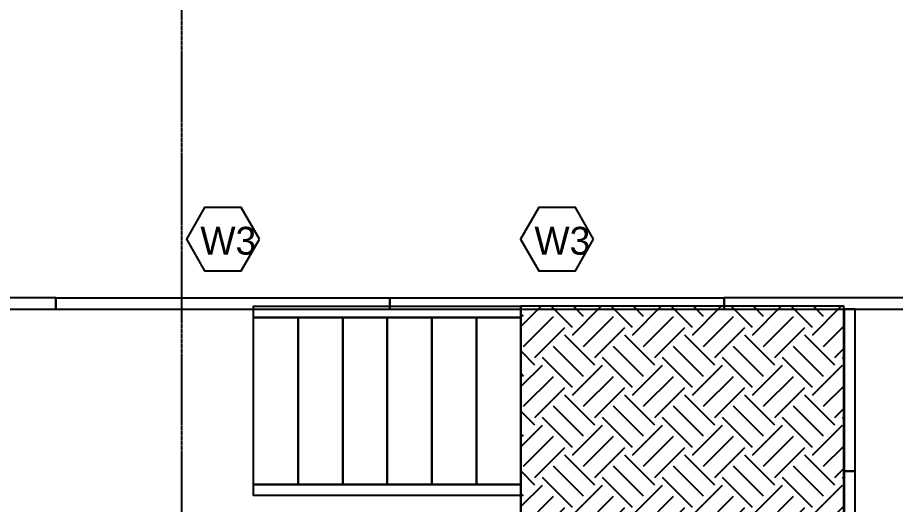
# Model space of a CAD drawing. Header units: millimetres. Extents: x -62354 to 129108, y -71259 to 35407.
# Drawn here: x 16129 to 20071, y 12031 to 14218 of the extents above; entities that cross this region are included whole.
import ezdxf

# ---------------------------------------------------------------- set-up
doc = ezdxf.new("R2010")
doc.units = ezdxf.units.MM
doc.header["$MEASUREMENT"] = 0
doc.linetypes.add('1st FL Layout xrf$0$CENTER2', pattern=[1.125, 0.75, -0.125, 0.125, -0.125])
doc.layers.add('1st FL Layout xrf$0$CR-Machine', color=7, linetype='Continuous', transparency=0.5)
doc.layers.add('1st FL Layout xrf$0$G-Grid Line', color=253, linetype='1st FL Layout xrf$0$CENTER2', transparency=0.5)
doc.layers.add('1st FL Layout xrf$0$CR-Mirror  Window', color=11, linetype='Continuous')
doc.layers.add('1st FL Layout xrf$0$CR-Sandwich Panel', color=3, linetype='Continuous')
doc.styles.add('1st FL Layout xrf$0$TEXT', font='cordia2.shx')

# ---------------------------------------------------------------- blocks, each defined once
blk = doc.blocks.new('1st FL Layout xrf$0$A$C40EA3F51')
for points in [[(0, 1200), (50, 1200), (50, 0), (0, 0)], [(800, 1200), (850, 1200), (850, 0), (800, 0)]]:
    blk.add_lwpolyline(points, close=True)
at = {"color": 253}
for points in [[(50, 1200), (800, 1200), (800, 1000), (50, 1000)], [(50, 1000), (800, 1000), (800, 800), (50, 800)], [(50, 800), (800, 800), (800, 600), (50, 600)], [(50, 600), (800, 600), (800, 400), (50, 400)], [(50, 400), (800, 400), (800, 200), (50, 200)], [(50, 200), (800, 200), (800, 0), (50, 0)]]:
    blk.add_lwpolyline(points, close=True, dxfattribs=at)
blk = doc.blocks.new('1st FL Layout xrf$0$A$C2251eb00')
h = blk.add_hatch()
h.set_pattern_fill('EARTH', color=253, scale=30, angle=135, style=0)
h.set_pattern_definition([(135, (18021.96, -268736.62), (-269.40768, 2e-14), [190.5, -190.5]), (135, (17971.45, -268787.13), (-269.40768, 2e-14), [190.5, -190.5]), (135, (17920.93, -268837.65), (-269.40768, 2e-14), [190.5, -190.5]), (225, (17887.26, -268837.65), (-2e-14, -269.40768), [190.5, -190.5]), (225, (17836.74, -268787.13), (-2e-14, -269.40768), [190.5, -190.5]), (225, (17786.23, -268736.62), (-2e-14, -269.40768), [190.5, -190.5])])
edge = h.paths.add_edge_path()
edge.add_line((-9017.7, -0.7), (-9017.7, -1450.7))
edge.add_line((-9017.7, -1450.7), (-8018.4, -1447.2))
edge.add_arc((-7273.9, -1544), 750.8, 7.1358, 172.5906, ccw=False)
edge.add_line((-6528.8, -1450.7), (-6297.8, -1450.7))
edge.add_arc((-5747.8, -1451.3), 550, 0.0563, 179.9437, ccw=False)
edge.add_line((-5197.8, -1450.7), (-4788, -1450.7))
edge.add_arc((-4238, -1451.3), 550, 0.0563, 179.9437, ccw=False)
edge.add_line((-3688, -1450.7), (-3517.7, -1450.7))
edge.add_line((-3517.7, -1450.7), (-3517.7, -0.7))
edge.add_line((-3517.7, -0.7), (-9017.7, -0.7))
blk.add_line((-8003.7, -1450.7), (-9017.7, -1450.7))
at = {"color": 253}
blk.add_lwpolyline([(-3688, -1450.7), (-3517.7, -1450.7), (-3517.7, -0.7), (-9017.7, -0.7), (-9017.7, -1450.7), (-8003.7, -1450.7)], dxfattribs=at)
blk.add_lwpolyline([(-6297.8, -1450.7, -0.999018), (-5197.8, -1450.7), (-4788, -1450.7, -0.999018), (-3688, -1450.7), (-3517.7, -1450.7), (-3517.7, -0.7), (-9017.7, -0.7), (-9017.7, -1450.7), (-8003.7, -1450.7)], format="xyb", dxfattribs=at)
blk.add_blockref('1st FL Layout xrf$0$A$C40EA3F51', (-9017.7, -2650.7))
blk = doc.blocks.new('*U226')
blk.add_lwpolyline([(-34193.7, 12752.3), (-33655.3, 12752.3), (-33655.3, 12802.3), (-34193.7, 12802.3)], close=True)
blk = doc.blocks.new('*U227')
blk.add_lwpolyline([(-36756.3, 12752.3), (-35742.9, 12752.3), (-35742.9, 12802.3), (-36756.3, 12802.3)], close=True)
blk = doc.blocks.new('1st FL Layout xrf$0$W1500')
at = {"ltscale": 0.5}
blk.add_lwpolyline([(-34153.8, 14300.9), (-34236, 14443.2), (-34400.4, 14443.2), (-34482.5, 14300.9), (-34400.4, 14158.6), (-34236, 14158.6)], close=True, dxfattribs=at)
blk.add_lwpolyline([(-35068.2, 13986.5), (-33568.2, 13986.5), (-33568.2, 14036.5), (-35068.2, 14036.5)], close=True)
at = {"style": '1st FL Layout xrf$0$TEXT'}
blk.add_text('W3', height=125, dxfattribs=at).set_placement((-34419.5, 14231.3))
blk = doc.blocks.new('*U329')
blk.add_lwpolyline([(-34661, 12752.3), (-33933.5, 12752.3), (-33933.5, 12802.3), (-34661, 12802.3)], close=True)
blk = doc.blocks.new('1st FL Layout xrf')
at = {"layer": '1st FL Layout xrf$0$G-Grid Line', "ltscale": 10}
blk.add_line((16865.1, 33307.4), (16865.1, -20796.5), dxfattribs=at)
at = {"layer": '1st FL Layout xrf$0$CR-Machine', "rotation": 270}
blk.add_blockref('1st FL Layout xrf$0$A$C2251eb00', (19840.1, 3903.5), dxfattribs=at)
at = {"layer": '1st FL Layout xrf$0$CR-Mirror  Window'}
for p in [(51369.9, -1078.1), (52869.9, -1078.1)]:
    blk.add_blockref('1st FL Layout xrf$0$W1500', p, dxfattribs=at)
at = {"layer": '1st FL Layout xrf$0$CR-Mirror  Window', "rotation": 90}
blk.add_blockref('1st FL Layout xrf$0$W1500', (33876.7, 45749.2), dxfattribs=at)
at = {"layer": '1st FL Layout xrf$0$CR-Sandwich Panel'}
for name, p in [('*U226', (49956.9, 156.2)), ('*U227', (56058, 156.2))]:
    blk.add_blockref(name, p, dxfattribs=at)
at = {"layer": '1st FL Layout xrf$0$CR-Sandwich Panel', "rotation": 270}
blk.add_blockref('*U329', (7087.9, -21752.5), dxfattribs=at)

msp = doc.modelspace()

# ---------------------------------------------------------------- block references
msp.add_blockref('1st FL Layout xrf', (0, 0))

doc.saveas('drawing.dxf')
